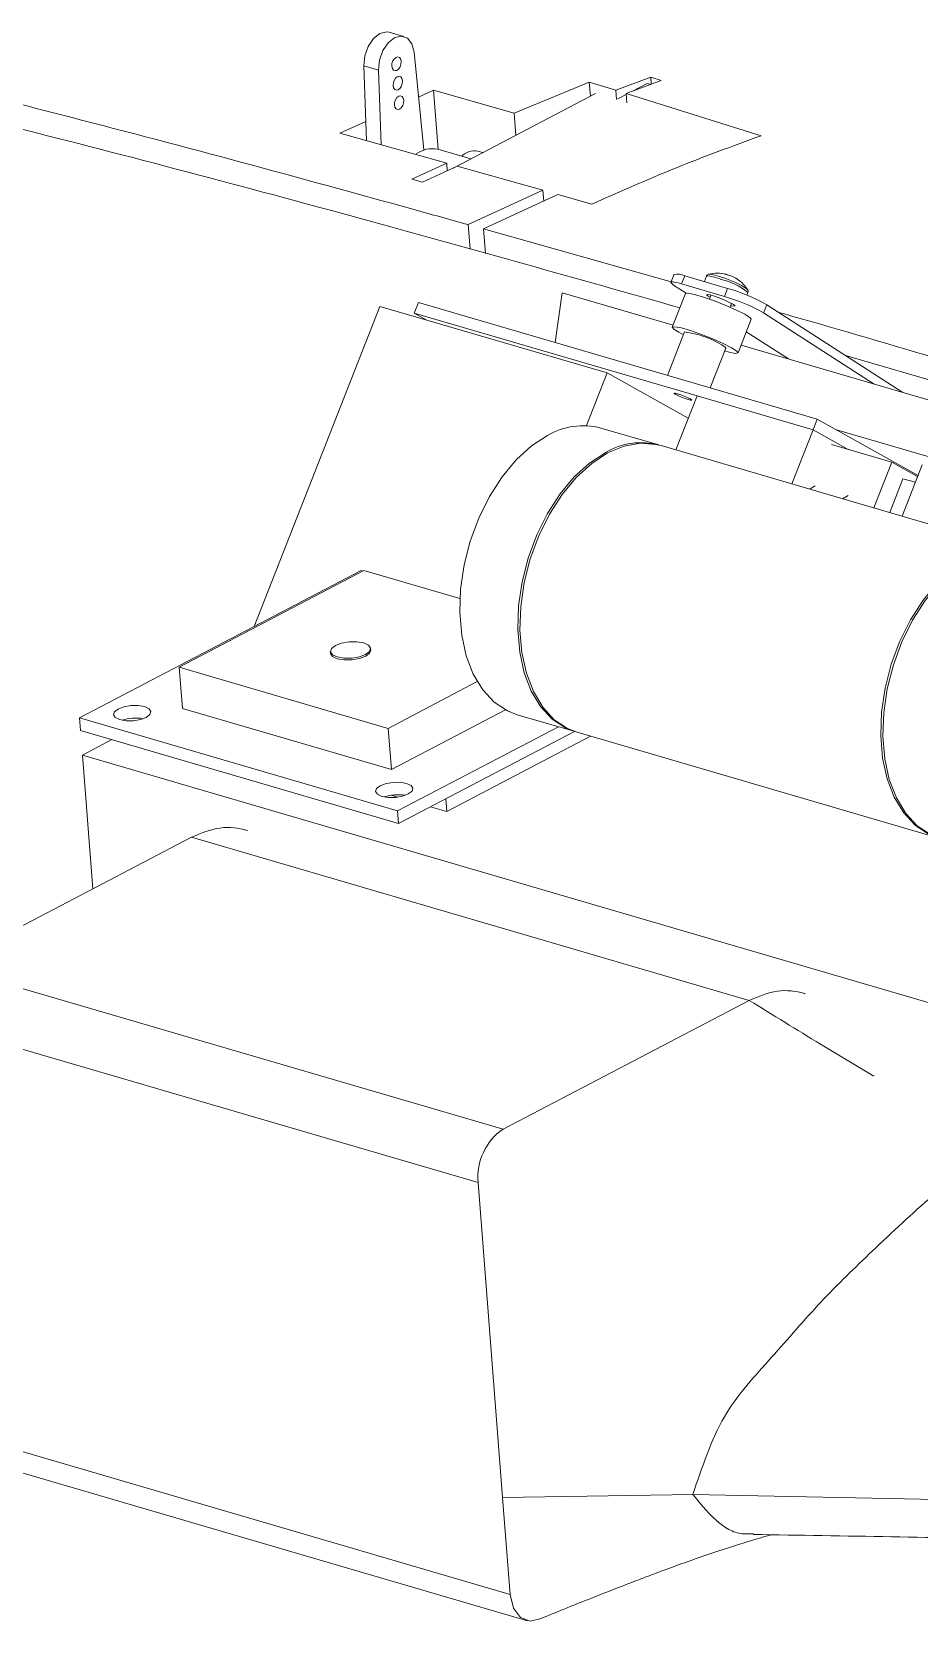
# Model space of a CAD drawing. Header units: inches. Extents: x 0 to 46.8, y 0 to 33.1.
# Drawn here: x 21.31 to 21.939, y 15.319 to 16.445 of the extents above; entities that cross this region are included whole.
import ezdxf

# ---------------------------------------------------------------- set-up
doc = ezdxf.new("R2010")
doc.units = ezdxf.units.IN
doc.header["$MEASUREMENT"] = 0

msp = doc.modelspace()

# ---------------------------------------------------------------- linework, layer by layer
at = {"color": 7, "linetype": 'Continuous', "lineweight": 15}
for p, q in [((21.5739, 16.4416), (21.5634, 16.4446)), ((21.588, 16.3612), (21.5811, 16.4304)), ((21.5559, 16.4178), (21.5455, 16.4208)), ((21.5473, 16.3677), (21.5455, 16.4208)), ((21.5577, 16.3648), (21.5559, 16.4178)), ((21.6519, 16.3872), (21.7052, 16.4092)), ((21.7239, 16.4035), (21.7052, 16.4092)), ((21.7052, 16.4092), (21.706, 16.3992)), ((21.7239, 16.4035), (21.7487, 16.4128)), ((21.7562, 16.4104), (21.7314, 16.4012)), ((21.7357, 16.4028), (21.7462, 16.4083)), ((21.7462, 16.4083), (21.7487, 16.4076)), ((21.7487, 16.4128), (21.7562, 16.4104)), ((21.7487, 16.4128), (21.7491, 16.4078)), ((21.5842, 16.3987), (21.5948, 16.4036)), ((21.5948, 16.4036), (21.6519, 16.3872)), ((21.5948, 16.4036), (21.5981, 16.3616)), ((21.6146, 16.3514), (21.7097, 16.4012)), ((21.7239, 16.4035), (21.7244, 16.3969)), ((21.7253, 16.3974), (21.7314, 16.4006)), ((21.8269, 16.3713), (21.7314, 16.4012)), ((21.7314, 16.4012), (21.7319, 16.3947)), ((21.6519, 16.3872), (21.6531, 16.3716)), ((21.5285, 16.373), (21.5468, 16.3814)), ((21.6042, 16.3518), (21.5285, 16.373)), ((21.5795, 16.3404), (21.6042, 16.3518)), ((21.6212, 16.3549), (21.5978, 16.3617)), ((21.6042, 16.3518), (21.6046, 16.3464)), ((21.6088, 16.3483), (21.6146, 16.3514)), ((21.6298, 16.3593), (21.6262, 16.3604)), ((21.587, 16.3383), (21.5795, 16.3404)), ((21.6116, 16.3497), (21.587, 16.3383)), ((21.6723, 16.3326), (21.6116, 16.3497)), ((21.6723, 16.3326), (21.6195, 16.3083)), ((21.683, 16.3296), (21.6302, 16.3053)), ((21.6723, 16.3326), (21.6729, 16.3249)), ((21.7069, 16.3228), (21.683, 16.3296)), ((21.6195, 16.3083), (21.6208, 16.2909)), ((21.6302, 16.3053), (21.7631, 16.2677)), ((21.6302, 16.3053), (21.6316, 16.2879)), ((21.7653, 16.2731), (21.763, 16.2674)), ((21.8029, 16.2729), (21.8029, 16.2728)), ((21.7649, 16.2655), (21.7739, 16.2598)), ((21.7728, 16.272), (21.7705, 16.2663)), ((21.8009, 16.2574), (21.7705, 16.2663)), ((21.8031, 16.2631), (21.7728, 16.272)), ((21.7882, 16.2718), (21.7867, 16.268)), ((21.8009, 16.2574), (21.8031, 16.2631)), ((21.4677, 16.0235), (21.5568, 16.2504)), ((21.59, 16.2407), (21.5568, 16.2504)), ((21.5812, 16.2456), (21.5842, 16.2532)), ((21.8667, 16.1705), (21.5842, 16.2532)), ((21.6811, 16.2248), (21.6859, 16.26)), ((21.6859, 16.26), (21.7646, 16.237)), ((21.7734, 16.2595), (21.764, 16.2357)), ((21.7913, 16.2583), (21.7903, 16.2556)), ((21.8049, 16.2499), (21.806, 16.2526)), ((21.8167, 16.2583), (21.8175, 16.2603)), ((21.831, 16.2515), (21.8287, 16.2458)), ((21.9274, 16.1894), (21.831, 16.2515)), ((21.5812, 16.2456), (21.59, 16.2407)), ((21.7815, 16.187), (21.5812, 16.2456)), ((21.7178, 16.2033), (21.59, 16.2407)), ((21.8106, 16.2174), (21.8199, 16.2412)), ((21.907, 16.1953), (21.8287, 16.2458)), ((21.7727, 16.2323), (21.7606, 16.2015)), ((21.7686, 16.232), (21.7719, 16.2303)), ((21.8164, 16.2323), (21.8462, 16.2131)), ((21.7909, 16.1927), (21.8019, 16.2208)), ((21.8127, 16.2229), (22.0456, 16.1548)), ((22.0432, 16.1701), (21.8867, 16.2156)), ((21.7031, 16.1659), (21.7178, 16.2033)), ((21.7753, 16.1711), (21.7178, 16.2033)), ((21.7665, 16.1487), (21.7816, 16.187)), ((21.8638, 16.1629), (21.7816, 16.187)), ((21.7545, 16.1522), (21.7134, 16.1642)), ((21.8487, 16.1246), (21.8638, 16.1629)), ((21.8638, 16.1629), (21.8667, 16.1705)), ((21.8886, 16.149), (21.8638, 16.1629)), ((21.9381, 16.1306), (21.8667, 16.1705)), ((21.8802, 16.163), (21.9671, 16.1375)), ((22.0117, 16.0769), (21.756, 16.1517)), ((21.8768, 16.1525), (21.9194, 16.14)), ((21.9194, 16.14), (21.9067, 16.1077)), ((21.9194, 16.14), (21.9378, 16.1298)), ((21.9268, 16.1018), (21.941, 16.138)), ((21.9274, 16.1283), (21.918, 16.1043)), ((21.9362, 16.1258), (21.9274, 16.1283)), ((21.8652, 16.1232), (21.8613, 16.1209)), ((21.8885, 16.1164), (21.8846, 16.1141)), ((21.5435, 16.0632), (21.344, 15.9588)), ((21.5455, 16.0632), (21.4147, 15.9947)), ((21.5448, 16.0628), (21.5435, 16.0632)), ((21.6136, 16.0433), (21.5455, 16.0632)), ((21.5217, 16.0058), (21.5218, 16.0045)), ((21.5504, 16.0068), (21.5503, 16.008)), ((21.4147, 15.9947), (21.5627, 15.9514)), ((21.4147, 15.9947), (21.417, 15.9655)), ((21.5627, 15.9514), (21.6258, 15.9845)), ((21.344, 15.9588), (21.3447, 15.9499)), ((21.344, 15.9588), (21.5693, 15.8929)), ((21.417, 15.9655), (21.565, 15.9222)), ((21.565, 15.9222), (21.6458, 15.9645)), ((21.654, 15.9611), (21.6951, 15.9491)), ((21.3447, 15.9499), (21.57, 15.884)), ((21.5627, 15.9514), (21.565, 15.9222)), ((21.5693, 15.8929), (21.6833, 15.9525)), ((21.57, 15.884), (21.6946, 15.9492)), ((21.7061, 15.9459), (21.6043, 15.8925)), ((21.6966, 15.9487), (21.9522, 15.8739)), ((21.3669, 15.9434), (21.3461, 15.9325)), ((21.3461, 15.9325), (21.9719, 15.7494)), ((21.3461, 15.9325), (21.3535, 15.8376)), ((21.5695, 15.9027), (21.5649, 15.904)), ((21.6043, 15.8925), (21.6036, 15.9016)), ((21.5693, 15.8929), (21.57, 15.884)), ((21.6043, 15.8925), (21.5927, 15.8959)), ((21.2491, 15.783), (21.4235, 15.8743)), ((21.4235, 15.8743), (21.8185, 15.7587)), ((21.2491, 15.783), (21.6441, 15.6674)), ((21.6441, 15.6674), (21.8185, 15.7587)), ((21.2315, 15.7452), (21.6264, 15.6297)), ((21.6438, 15.4064), (21.6264, 15.6297)), ((21.2542, 15.4533), (21.6492, 15.3377)), ((21.2649, 15.4351), (21.6614, 15.3191)), ((21.6438, 15.4064), (21.7786, 15.4086)), ((21.6492, 15.3377), (21.6438, 15.4064)), ((21.7786, 15.4086), (22.8463, 15.3865)), ((21.6724, 15.3214), (21.6712, 15.3207))]:
    msp.add_line(p, q, dxfattribs=at)
at = {"color": 7, "linetype": 'Continuous', "lineweight": 15, "flags": 128}
for points in [[(21.5634, 16.4446), (21.5617, 16.4449), (21.5569, 16.4438), (21.5523, 16.4402), (21.5485, 16.4346), (21.5461, 16.4278), (21.5455, 16.4208)], [(21.5811, 16.4304), (21.5795, 16.4363), (21.5764, 16.4403), (21.5722, 16.4419), (21.5674, 16.4408), (21.5628, 16.4372), (21.559, 16.4316), (21.5566, 16.4248), (21.5559, 16.4178)], [(21.5653, 16.4206), (21.5654, 16.4225), (21.5661, 16.4243), (21.5671, 16.4258), (21.5683, 16.4268), (21.5696, 16.4271), (21.5707, 16.4266), (21.5716, 16.4255), (21.5719, 16.4239), (21.5718, 16.422), (21.5712, 16.4202), (21.5702, 16.4186), (21.5689, 16.4176), (21.5676, 16.4174), (21.5665, 16.4178), (21.5657, 16.4189), (21.5653, 16.4206)], [(21.5662, 16.4068), (21.5664, 16.4087), (21.567, 16.4105), (21.568, 16.4121), (21.5692, 16.4131), (21.5705, 16.4133), (21.5717, 16.4129), (21.5725, 16.4118), (21.5728, 16.4101), (21.5727, 16.4082), (21.5721, 16.4064), (21.5711, 16.4049), (21.5698, 16.4039), (21.5686, 16.4036), (21.5674, 16.404), (21.5666, 16.4052), (21.5662, 16.4068)], [(21.5672, 16.393), (21.5673, 16.3949), (21.5679, 16.3968), (21.5689, 16.3983), (21.5702, 16.3993), (21.5714, 16.3996), (21.5726, 16.3991), (21.5734, 16.398), (21.5738, 16.3964), (21.5736, 16.3945), (21.573, 16.3926), (21.572, 16.3911), (21.5708, 16.3901), (21.5695, 16.3898), (21.5683, 16.3903), (21.5675, 16.3914), (21.5672, 16.393)], [(21.7705, 16.2663), (21.7681, 16.267), (21.7661, 16.2674), (21.7645, 16.2677), (21.7635, 16.2677), (21.763, 16.2674), (21.7631, 16.267), (21.7638, 16.2663), (21.7649, 16.2655)], [(21.8199, 16.2412), (21.819, 16.2425), (21.8153, 16.2448), (21.8094, 16.2478), (21.802, 16.2511), (21.7939, 16.2543), (21.7862, 16.257), (21.7797, 16.2589), (21.7753, 16.2598), (21.7734, 16.2595), (21.7734, 16.2595)], [(21.7907, 16.2568), (21.7893, 16.2576), (21.7882, 16.2585), (21.7887, 16.2588), (21.7907, 16.2585), (21.7938, 16.2576), (21.7977, 16.2562), (21.8016, 16.2546), (21.805, 16.253), (21.8074, 16.2517)], [(21.8074, 16.2517), (21.8085, 16.2508), (21.808, 16.2505), (21.806, 16.2508), (21.8054, 16.251)], [(21.8011, 16.2188), (21.8042, 16.2179), (21.8087, 16.2171), (21.8105, 16.2174), (21.8096, 16.2187), (21.806, 16.2211), (21.8001, 16.2241), (21.7927, 16.2273), (21.7846, 16.2305), (21.7769, 16.2332), (21.7704, 16.2351), (21.7659, 16.236), (21.764, 16.2357), (21.765, 16.2343), (21.7686, 16.232), (21.7686, 16.232)], [(21.799, 16.2231), (21.8015, 16.2215), (21.8019, 16.2208)], [(21.7766, 16.1849), (21.7748, 16.1858), (21.7724, 16.1868), (21.77, 16.1878), (21.7677, 16.1885), (21.7661, 16.1889), (21.7653, 16.1889), (21.7654, 16.1886), (21.7664, 16.1879), (21.7683, 16.187), (21.7706, 16.186), (21.7731, 16.185), (21.7753, 16.1843), (21.777, 16.1839), (21.7778, 16.1839), (21.7777, 16.1842), (21.7766, 16.1849)], [(21.654, 15.9611), (21.6472, 15.9638), (21.6378, 15.97), (21.6297, 15.9788), (21.623, 15.9898), (21.618, 16.0029), (21.6148, 16.0175), (21.6135, 16.0334), (21.614, 16.0501), (21.6165, 16.0672), (21.6208, 16.0841), (21.6269, 16.1004), (21.6345, 16.1157), (21.6434, 16.1296), (21.6534, 16.1416), (21.6643, 16.1515), (21.6756, 16.1589)], [(21.756, 16.1517), (21.7524, 16.1526), (21.7414, 16.1534), (21.7298, 16.1513), (21.7182, 16.1465), (21.7069, 16.139), (21.696, 16.1291), (21.686, 16.1171), (21.6771, 16.1032), (21.6695, 16.0879), (21.6634, 16.0716), (21.6591, 16.0547), (21.6566, 16.0376), (21.6561, 16.021), (21.6574, 16.0051), (21.6606, 15.9904), (21.6656, 15.9774), (21.6723, 15.9663), (21.6804, 15.9575), (21.6898, 15.9513), (21.6966, 15.9487)], [(21.6951, 15.9491), (21.6883, 15.9517), (21.6789, 15.958), (21.6708, 15.9667), (21.6641, 15.9778), (21.6591, 15.9908), (21.6559, 16.0055), (21.6546, 16.0214), (21.6551, 16.0381), (21.6576, 16.0551), (21.662, 16.072), (21.668, 16.0884), (21.6756, 16.1037), (21.6845, 16.1175), (21.6945, 16.1296), (21.7054, 16.1394), (21.7168, 16.1469)], [(21.9522, 15.8739), (21.9454, 15.8765), (21.936, 15.8827), (21.9279, 15.8915), (21.9212, 15.9026), (21.9162, 15.9156), (21.913, 15.9303), (21.9117, 15.9462), (21.9123, 15.9628), (21.9148, 15.9799), (21.9191, 15.9968), (21.9251, 16.0131), (21.9327, 16.0284), (21.9416, 16.0423), (21.9516, 16.0543), (21.9625, 16.0642), (21.9739, 16.0717)], [(21.9537, 15.8734), (21.9469, 15.8761), (21.9375, 15.8823), (21.9294, 15.8911), (21.9227, 15.9021), (21.9177, 15.9151), (21.9145, 15.9298), (21.9132, 15.9457), (21.9138, 15.9624), (21.9163, 15.9794), (21.9206, 15.9964), (21.9266, 16.0127), (21.9342, 16.028), (21.9431, 16.0419), (21.9531, 16.0539), (21.964, 16.0638), (21.9754, 16.0712)], [(21.5467, 16.0038), (21.5495, 16.0059), (21.5502, 16.0082), (21.5488, 16.0103), (21.5454, 16.0119), (21.5406, 16.0127), (21.5351, 16.0126), (21.5297, 16.0117), (21.5253, 16.0101), (21.5225, 16.0079), (21.5218, 16.0056), (21.5232, 16.0036), (21.5266, 16.002), (21.5314, 16.0012), (21.5369, 16.0012), (21.5423, 16.0021), (21.5467, 16.0038)], [(21.5218, 16.0045), (21.5219, 16.0044), (21.5233, 16.0023), (21.5267, 16.0007), (21.5315, 15.9999), (21.537, 15.9999), (21.5424, 16.0009), (21.5468, 16.0025), (21.5496, 16.0047), (21.5504, 16.0068)], [(21.3913, 15.9592), (21.3939, 15.9612), (21.3946, 15.9633), (21.3933, 15.9653), (21.3901, 15.9668), (21.3856, 15.9675), (21.3805, 15.9675), (21.3755, 15.9666), (21.3714, 15.9651), (21.3688, 15.9631), (21.3681, 15.961), (21.3694, 15.959), (21.3725, 15.9576), (21.377, 15.9568), (21.3822, 15.9568), (21.3872, 15.9577), (21.3913, 15.9592)], [(21.5769, 15.9049), (21.5796, 15.9069), (21.5802, 15.909), (21.5789, 15.911), (21.5758, 15.9124), (21.5713, 15.9132), (21.5662, 15.9131), (21.5612, 15.9123), (21.5571, 15.9107), (21.5545, 15.9087), (21.5538, 15.9066), (21.5551, 15.9047), (21.5582, 15.9032), (21.5627, 15.9025), (21.5678, 15.9025), (21.5728, 15.9034), (21.5769, 15.9049)], [(21.6712, 15.3207), (21.6634, 15.3188), (21.6565, 15.3214), (21.6515, 15.328), (21.6492, 15.3377)]]:
    msp.add_lwpolyline(points, dxfattribs=at)
at = {"color": 8, "linetype": 'Continuous', "lineweight": 15, "flags": 128}
msp.add_lwpolyline([(21.7882, 16.2718), (21.7882, 16.2718), (21.7896, 16.272), (21.793, 16.2713), (21.7979, 16.2698)], dxfattribs=at)
at = {"color": 7, "linetype": 'Continuous', "lineweight": 15}
for centre, radius, start, end in [((21.5937, 16.3435), 0.0186, 77.2807, 126.9649), ((21.6238, 16.3482), 0.0124, 78.9553, 136.4982), ((21.7675, 16.2623), 0.011, 61.5611, 101.7332), ((21.796, 16.2487), 0.0252, 75.7001, 104.545), ((21.7884, 16.2481), 0.0251, 65.9685, 87.1427), ((21.8014, 16.2699), 0.0034, 64.0187, 93.4362), ((21.7954, 16.2511), 0.0229, 66.986, 75.2992), ((21.7841, 16.2155), 0.0574, 54.6508, 75.2622), ((21.7655, 16.1339), 0.1346, 60.8845, 73.7413), ((21.8045, 16.2681), 0.00407, 64.8428, 91.4142), ((21.7975, 16.2519), 0.0217, 54.8948, 66.5226), ((21.8081, 16.2658), 0.00426, 54.8594, 63.4486), ((21.796, 16.2487), 0.0252, 32.5413, 54.7561), ((21.7632, 16.1282), 0.1346, 60.8845, 73.7413), ((21.7643, 16.1658), 0.067, 58.7847, 82.808), ((21.7008, 16.1166), 0.0492, 75.1643, 120.7657), ((21.7419, 16.1046), 0.0492, 75.1643, 120.7657), ((21.3839, 15.9288), 0.0299, 80.048, 108.8715), ((21.5696, 15.8745), 0.0299, 80.048, 108.8715), ((21.6671, 15.6337), 0.0408, 124.2237, 185.5846)]:
    msp.add_arc(centre, radius, start, end, dxfattribs=at)
at = {"color": 8, "linetype": 'Continuous', "lineweight": 15}
msp.add_arc((21.7863, 16.2206), 0.0505, 51.8532, 76.7404, dxfattribs=at)
at = {"color": 7, "linetype": 'Continuous', "lineweight": 15}
for points, knots in [([(21.0963, 16.4448), (21.1768, 16.425), (21.3379, 16.3854), (21.5125, 16.3381), (21.6064, 16.3119), (21.6195, 16.3083)], [0, 0, 0, 0, 0.462423, 0.924969, 1, 1, 1, 1]), ([(21.7694, 16.2494), (21.6965, 16.27), (21.5416, 16.3137), (21.3049, 16.3765), (21.1414, 16.4158), (21.0596, 16.4354)], [0, 0, 0, 0, 0.307425, 0.6536663, 1, 1, 1, 1]), ([(21.7069, 16.3228), (21.7269, 16.3316), (21.7669, 16.3494), (21.8069, 16.364), (21.8269, 16.3713)], [0, 0, 0, 0, 0.499689, 1, 1, 1, 1]), ([(21.79, 16.2732), (21.79, 16.2732), (21.7897, 16.2732), (21.7891, 16.2729), (21.7884, 16.2724), (21.7883, 16.272), (21.7882, 16.2718)], [0, 0, 0, 0, 0.066492, 0.503804, 0.859538, 1, 1, 1, 1]), ([(21.8175, 16.2603), (21.8175, 16.2603), (21.8177, 16.2606), (21.8177, 16.2614), (21.8174, 16.2621), (21.8172, 16.2625), (21.817, 16.2626), (21.817, 16.2627)], [0, 0, 0, 0, 0.0499, 0.354618, 0.622477, 0.937179, 1, 1, 1, 1]), ([(21.8392, 16.2462), (21.8421, 16.2454), (21.9175, 16.2241), (21.993, 16.201), (22.0657, 16.1788)], [0, 0, 0, 0, 0.038015, 1, 1, 1, 1]), ([(21.4235, 15.8743), (21.4302, 15.8771), (21.4437, 15.8827), (21.4567, 15.8807), (21.4629, 15.879), (21.463, 15.879)], [0, 0, 0, 0, 0.4938641, 0.9907452, 1, 1, 1, 1]), ([(21.8185, 15.7587), (21.8252, 15.7615), (21.8387, 15.7671), (21.8516, 15.7652), (21.8579, 15.7635), (21.858, 15.7634)], [0, 0, 0, 0, 0.4938641, 0.9907452, 1, 1, 1, 1]), ([(21.8185, 15.7587), (21.8353, 15.7483), (21.8644, 15.7303), (21.8942, 15.7124), (21.9068, 15.7049)], [0, 0, 0, 0, 0.575814, 1, 1, 1, 1]), ([(21.9789, 15.6454), (21.9687, 15.6371), (21.9438, 15.617), (21.9075, 15.5829), (21.869, 15.5459), (21.8402, 15.512), (21.8167, 15.4864), (21.8001, 15.4644), (21.7881, 15.4371), (21.7818, 15.4182), (21.7786, 15.4086)], [0, 0, 0, 0, 0.135635, 0.329603, 0.496867, 0.664067, 0.748843, 0.831751, 0.914539, 1, 1, 1, 1]), ([(21.7786, 15.4086), (21.7834, 15.4027), (21.7906, 15.3938), (21.8016, 15.3849), (21.8109, 15.3803), (21.8179, 15.3806), (21.8214, 15.3807)], [0, 0, 0, 0, 0.402498, 0.601829, 0.800159, 1, 1, 1, 1]), ([(21.6724, 15.3214), (21.6838, 15.326), (21.7037, 15.334), (21.7279, 15.3435), (21.7436, 15.3495), (21.7528, 15.353), (21.7625, 15.3566), (21.777, 15.3619), (21.7993, 15.3695), (21.8193, 15.3759), (21.8318, 15.3794), (21.8344, 15.3801)], [0, 0, 0, 0, 0.214286, 0.373925, 0.450614, 0.504241, 0.542739, 0.63461, 0.773008, 0.954555, 1, 1, 1, 1]), ([(21.8213, 15.3803), (21.8865, 15.3792), (22.0138, 15.377), (22.1999, 15.3737), (22.3762, 15.3706), (22.5428, 15.3676), (22.6997, 15.3649), (22.8469, 15.3623), (22.9755, 15.36), (23.0867, 15.358), (23.1817, 15.3563), (23.2708, 15.3548), (23.3417, 15.3535), (23.383, 15.3528), (23.3965, 15.3525)], [0, 0, 0, 0, 0.124248, 0.242332, 0.354256, 0.46002, 0.559626, 0.653076, 0.74037, 0.804504, 0.864856, 0.921427, 0.974215, 1, 1, 1, 1])]:
    msp.add_open_spline(points, degree=3, knots=knots, dxfattribs=at)

doc.saveas('drawing.dxf')
